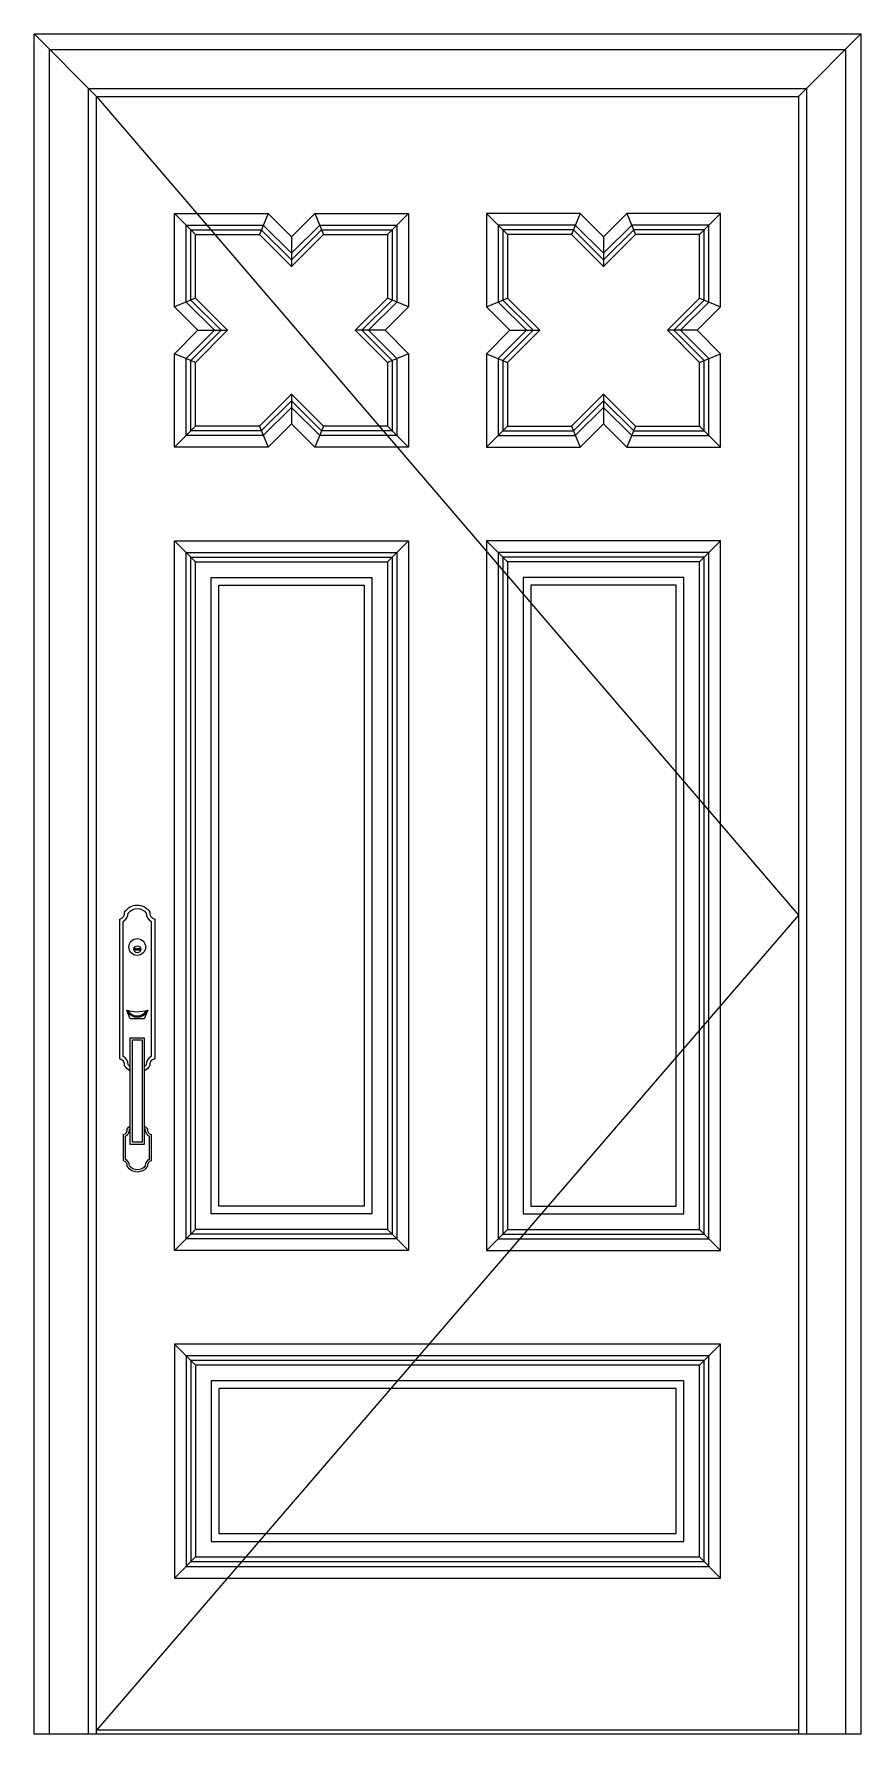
# Model space of a CAD drawing. Header units: metres. Extents: x -4673 to -3613, y 0 to 2180.
import ezdxf

# ---------------------------------------------------------------- set-up
doc = ezdxf.new("R2010")
doc.units = ezdxf.units.M
for name, color, linetype in [('2', 2, 'Continuous'), ('3', 3, 'Continuous'), ('7', 7, 'Continuous'), ('BH', 3, 'Continuous')]:
    doc.layers.add(name, color=color, linetype=linetype)

msp = doc.modelspace()

# ---------------------------------------------------------------- hatches: boundary and pattern name
at = {"layer": 'BH'}
h = msp.add_hatch(dxfattribs=at)
h.set_pattern_fill('AR-CONC', scale=20)
h.paths.add_polyline_path([(-4024.44, 1800), (-4065.62, 1758.82), (-4065.62, 1677), (-3983.8, 1677), (-3942.62, 1718.18), (-3901.44, 1677), (-3819.62, 1677), (-3819.62, 1758.82), (-3860.8, 1800), (-3819.62, 1841.18), (-3819.62, 1923), (-3901.44, 1923), (-3942.62, 1881.82), (-3983.8, 1923), (-4065.62, 1923), (-4065.62, 1841.18)])
h.paths.add_polyline_path([(-4342.62, 1718.18), (-4301.44, 1677), (-4219.62, 1677), (-4219.62, 1758.82), (-4260.8, 1800), (-4219.62, 1841.18), (-4219.62, 1923), (-4301.44, 1923), (-4342.62, 1881.82), (-4383.8, 1923), (-4465.62, 1923), (-4465.62, 1841.18), (-4424.44, 1800), (-4465.62, 1758.82), (-4465.62, 1677), (-4383.8, 1677)])
h.paths.add_polyline_path([(-4249.62, 1473), (-4435.62, 1473), (-4435.62, 920), (-4426.75, 918.03, -1.09), (-4428.97, 909.88), (-4435.62, 911.06), (-4435.62, 677), (-4249.62, 677)])
h.paths.add_polyline_path([(-3849.62, 257), (-3849.62, 443), (-4435.62, 443), (-4435.62, 257)])
h.paths.add_polyline_path([(-4035.62, 677), (-3849.62, 677), (-3849.62, 1473), (-4035.62, 1473)])

# ---------------------------------------------------------------- linework, layer by layer
at = {"layer": '2'}
msp.add_line((-3612.62, 0), (-4672.62, 0), dxfattribs=at)
at = {"layer": '3'}
for p, q in [((-4592.62, 2100), (-4672.62, 2180)), ((-3692.62, 2100), (-3612.62, 2180)), ((-4465.62, 1923), (-4492.62, 1950)), ((-4372.62, 1950), (-4383.8, 1923)), ((-4312.62, 1950), (-4301.44, 1923)), ((-4192.62, 1950), (-4219.62, 1923)), ((-4092.62, 1950), (-4065.62, 1923)), ((-3972.62, 1950), (-3983.8, 1923)), ((-3912.62, 1950), (-3901.44, 1923)), ((-3819.62, 1923), (-3792.62, 1950)), ((-4342.62, 1920), (-4342.62, 1881.82)), ((-3942.62, 1920), (-3942.62, 1881.82)), ((-4465.62, 1841.18), (-4492.62, 1830)), ((-4192.62, 1830), (-4219.62, 1841.18)), ((-4092.62, 1830), (-4065.62, 1841.18)), ((-3819.62, 1841.18), (-3792.62, 1830)), ((-4462.62, 1800), (-4424.44, 1800)), ((-4222.62, 1800), (-4260.8, 1800)), ((-4062.62, 1800), (-4024.44, 1800)), ((-3822.62, 1800), (-3860.8, 1800)), ((-4465.62, 1758.82), (-4492.62, 1770)), ((-4192.62, 1770), (-4219.62, 1758.82)), ((-4092.62, 1770), (-4065.62, 1758.82)), ((-3819.62, 1758.82), (-3792.62, 1770)), ((-4342.62, 1718.18), (-4342.62, 1680)), ((-3942.62, 1718.18), (-3942.62, 1680)), ((-4465.62, 1677), (-4492.62, 1650)), ((-4383.8, 1677), (-4372.62, 1650)), ((-4301.44, 1677), (-4312.62, 1650)), ((-4219.62, 1677), (-4192.62, 1650)), ((-4065.62, 1677), (-4092.62, 1650)), ((-3983.8, 1677), (-3972.62, 1650)), ((-3901.44, 1677), (-3912.62, 1650)), ((-3819.62, 1677), (-3792.62, 1650)), ((-4465.62, 1503), (-4492.62, 1530)), ((-4219.62, 1503), (-4192.62, 1530)), ((-4065.62, 1503), (-4092.62, 1530)), ((-3819.62, 1503), (-3792.62, 1530)), ((-4544.71, 1007.19), (-4535.94, 1007.19)), ((-4544.71, 1005.4), (-4535.94, 1005.4)), ((-4465.62, 647), (-4492.62, 620)), ((-4219.62, 647), (-4192.62, 620)), ((-4065.62, 647), (-4092.62, 620)), ((-3819.62, 647), (-3792.62, 620)), ((-4465.62, 473), (-4492.62, 500)), ((-3819.62, 473), (-3792.62, 500)), ((-4465.62, 227), (-4492.62, 200)), ((-3819.62, 227), (-3792.62, 200)), ((-3692.62, 5), (-4592.62, 5))]:
    msp.add_line(p, q, dxfattribs=at)
for points in [[(-4652.62, 0), (-4652.62, 2160), (-3632.62, 2160), (-3632.62, 0)], [(-4602.62, 0), (-4602.62, 2110), (-3682.62, 2110), (-3682.62, 0)], [(-4592.62, 2100), (-3692.62, 1050), (-4592.62, 5)], [(-4471.62, 912.97), (-4471.62, 1509), (-4213.62, 1509), (-4213.62, 641), (-4471.62, 641), (-4471.62, 917.42)], [(-4465.62, 911.64), (-4465.62, 1503), (-4219.62, 1503), (-4219.62, 647), (-4465.62, 647), (-4465.62, 916.36)], [(-4445.62, 907.2), (-4445.62, 1483), (-4239.62, 1483), (-4239.62, 667), (-4445.62, 667), (-4445.62, 912.82)], [(-4435.62, 904.99), (-4435.62, 1473), (-4249.62, 1473), (-4249.62, 677), (-4435.62, 677), (-4435.62, 911.06)]]:
    msp.add_lwpolyline(points, dxfattribs=at)
for points in [[(-4471.62, 1761.3), (-4432.92, 1800), (-4471.62, 1838.7), (-4471.62, 1929), (-4381.32, 1929), (-4342.62, 1890.3), (-4303.92, 1929), (-4213.62, 1929), (-4213.62, 1838.7), (-4252.32, 1800), (-4213.62, 1761.3), (-4213.62, 1671), (-4303.92, 1671), (-4342.62, 1709.7), (-4381.32, 1671), (-4471.62, 1671)], [(-4465.62, 1758.82), (-4424.44, 1800), (-4465.62, 1841.18), (-4465.62, 1923), (-4383.8, 1923), (-4342.62, 1881.82), (-4301.44, 1923), (-4219.62, 1923), (-4219.62, 1841.18), (-4260.8, 1800), (-4219.62, 1758.82), (-4219.62, 1677), (-4301.44, 1677), (-4342.62, 1718.18), (-4383.8, 1677), (-4465.62, 1677)], [(-3813.62, 1761.3), (-3852.32, 1800), (-3813.62, 1838.7), (-3813.62, 1929), (-3903.92, 1929), (-3942.62, 1890.3), (-3981.32, 1929), (-4071.62, 1929), (-4071.62, 1838.7), (-4032.92, 1800), (-4071.62, 1761.3), (-4071.62, 1671), (-3981.32, 1671), (-3942.62, 1709.7), (-3903.92, 1671), (-3813.62, 1671)], [(-3819.62, 1758.82), (-3860.8, 1800), (-3819.62, 1841.18), (-3819.62, 1923), (-3901.44, 1923), (-3942.62, 1881.82), (-3983.8, 1923), (-4065.62, 1923), (-4065.62, 1841.18), (-4024.44, 1800), (-4065.62, 1758.82), (-4065.62, 1677), (-3983.8, 1677), (-3942.62, 1718.18), (-3901.44, 1677), (-3819.62, 1677)], [(-3813.62, 1509), (-4071.62, 1509), (-4071.62, 641), (-3813.62, 641)], [(-3819.62, 1503), (-4065.62, 1503), (-4065.62, 647), (-3819.62, 647)], [(-3839.62, 1483), (-4045.62, 1483), (-4045.62, 667), (-3839.62, 667)], [(-3849.62, 1473), (-4035.62, 1473), (-4035.62, 677), (-3849.62, 677)], [(-4546.59, 758.79), (-4546.59, 890.09), (-4534.06, 890.09), (-4534.06, 758.79)], [(-3813.62, 221), (-3813.62, 479), (-4471.62, 479), (-4471.62, 221)], [(-3819.62, 227), (-3819.62, 473), (-4465.62, 473), (-4465.62, 227)], [(-3839.62, 247), (-3839.62, 453), (-4445.62, 453), (-4445.62, 247)], [(-3849.62, 257), (-3849.62, 443), (-4435.62, 443), (-4435.62, 257)]]:
    msp.add_lwpolyline(points, close=True, dxfattribs=at)
for points in [[(-4549.28, 855.58, -0.06), (-4551.89, 858.24, 0.26), (-4558.23, 868.93), (-4558.23, 1041.95, 0.26), (-4551.89, 1052.64, -0.5), (-4528.75, 1052.64, 0.26), (-4522.42, 1041.95), (-4522.42, 868.93, 0.26), (-4528.75, 858.24, -0.06), (-4531.37, 855.58, -0.06)], [(-4552.02, 927.74, 0.2), (-4543.69, 920.97), (-4536.95, 920.97, 0.2), (-4528.63, 927.74, 0.19)], [(-4531.37, 776.67, -0.04), (-4530.01, 775.07, 0.29), (-4524.94, 766.76), (-4524.94, 736.91, 0.29), (-4530.01, 728.6, -0.51), (-4550.31, 728.6, 0.29), (-4555.38, 736.91), (-4555.38, 766.76, 0.29), (-4550.31, 775.07, -0.03), (-4549.28, 776.33, -0.03)]]:
    msp.add_lwpolyline(points, format="xyb", dxfattribs=at)
msp.add_circle((-4540.32, 1006.29), 4.48, dxfattribs=at)
at = {"layer": '7'}
for points in [[(-4672.62, 0), (-4672.62, 2180), (-3612.62, 2180), (-3612.62, 0)], [(-4592.62, 0), (-4592.62, 2100), (-3692.62, 2100), (-3692.62, 0)], [(-4492.62, 912.14), (-4492.62, 1530), (-4192.62, 1530), (-4192.62, 620), (-4492.62, 620), (-4492.62, 921.14)], [(-4477.62, 914.3), (-4477.62, 1515), (-4207.62, 1515), (-4207.62, 635), (-4477.62, 635), (-4477.62, 918.48)]]:
    msp.add_lwpolyline(points, dxfattribs=at)
for points in [[(-4492.62, 1770), (-4462.62, 1800), (-4492.62, 1830), (-4492.62, 1950), (-4372.62, 1950), (-4342.62, 1920), (-4312.62, 1950), (-4192.62, 1950), (-4192.62, 1830), (-4222.62, 1800), (-4192.62, 1770), (-4192.62, 1650), (-4312.62, 1650), (-4342.62, 1680), (-4372.62, 1650), (-4492.62, 1650)], [(-3792.62, 1770), (-3822.62, 1800), (-3792.62, 1830), (-3792.62, 1950), (-3912.62, 1950), (-3942.62, 1920), (-3972.62, 1950), (-4092.62, 1950), (-4092.62, 1830), (-4062.62, 1800), (-4092.62, 1770), (-4092.62, 1650), (-3972.62, 1650), (-3942.62, 1680), (-3912.62, 1650), (-3792.62, 1650)], [(-4477.62, 1763.79), (-4441.41, 1800), (-4477.62, 1836.21), (-4477.62, 1935), (-4378.83, 1935), (-4342.62, 1898.79), (-4306.41, 1935), (-4207.62, 1935), (-4207.62, 1836.21), (-4243.83, 1800), (-4207.62, 1763.79), (-4207.62, 1665), (-4306.41, 1665), (-4342.62, 1701.21), (-4378.83, 1665), (-4477.62, 1665)], [(-3807.62, 1763.79), (-3843.83, 1800), (-3807.62, 1836.21), (-3807.62, 1935), (-3906.41, 1935), (-3942.62, 1898.79), (-3978.83, 1935), (-4077.62, 1935), (-4077.62, 1836.21), (-4041.41, 1800), (-4077.62, 1763.79), (-4077.62, 1665), (-3978.83, 1665), (-3942.62, 1701.21), (-3906.41, 1665), (-3807.62, 1665)], [(-3792.62, 1530), (-4092.62, 1530), (-4092.62, 620), (-3792.62, 620)], [(-3807.62, 1515), (-4077.62, 1515), (-4077.62, 635), (-3807.62, 635)], [(-4549.28, 756.11), (-4549.28, 892.77), (-4531.37, 892.77), (-4531.37, 756.11)], [(-3792.62, 200), (-3792.62, 500), (-4492.62, 500), (-4492.62, 200)], [(-3807.62, 215), (-3807.62, 485), (-4477.62, 485), (-4477.62, 215)]]:
    msp.add_lwpolyline(points, close=True, dxfattribs=at)
for points in [[(-4549.28, 850.25, -0.13), (-4556.44, 856.96, 0.39), (-4562.7, 865.91), (-4562.7, 1044.97, 0.39), (-4556.44, 1053.92, -0.56), (-4524.21, 1053.92, 0.39), (-4517.94, 1044.97), (-4517.94, 865.91, 0.39), (-4524.21, 856.96, -0.13), (-4531.37, 850.25, -0.13)], [(-4553.75, 928.24, 0.22), (-4543.88, 919.63), (-4536.76, 919.63, 0.22), (-4526.89, 928.24, 0.22)], [(-4531.37, 780.16, -0.1), (-4527.26, 775.8, 0.39), (-4522.25, 768.64), (-4522.25, 735.03, 0.39), (-4527.26, 727.87, -0.56), (-4553.05, 727.87, 0.39), (-4558.06, 735.03), (-4558.06, 768.64, 0.39), (-4553.05, 775.8, -0.09), (-4549.28, 779.92, -0.09)]]:
    msp.add_lwpolyline(points, format="xyb", dxfattribs=at)
msp.add_lwpolyline([(-4553.75, 928.24, 0.15), (-4526.89, 928.24), (-4531.37, 916.94), (-4549.28, 916.94)], format="xyb", close=True, dxfattribs=at)
msp.add_circle((-4540.32, 1009.16), 10.74, dxfattribs=at)

doc.saveas('drawing.dxf')
